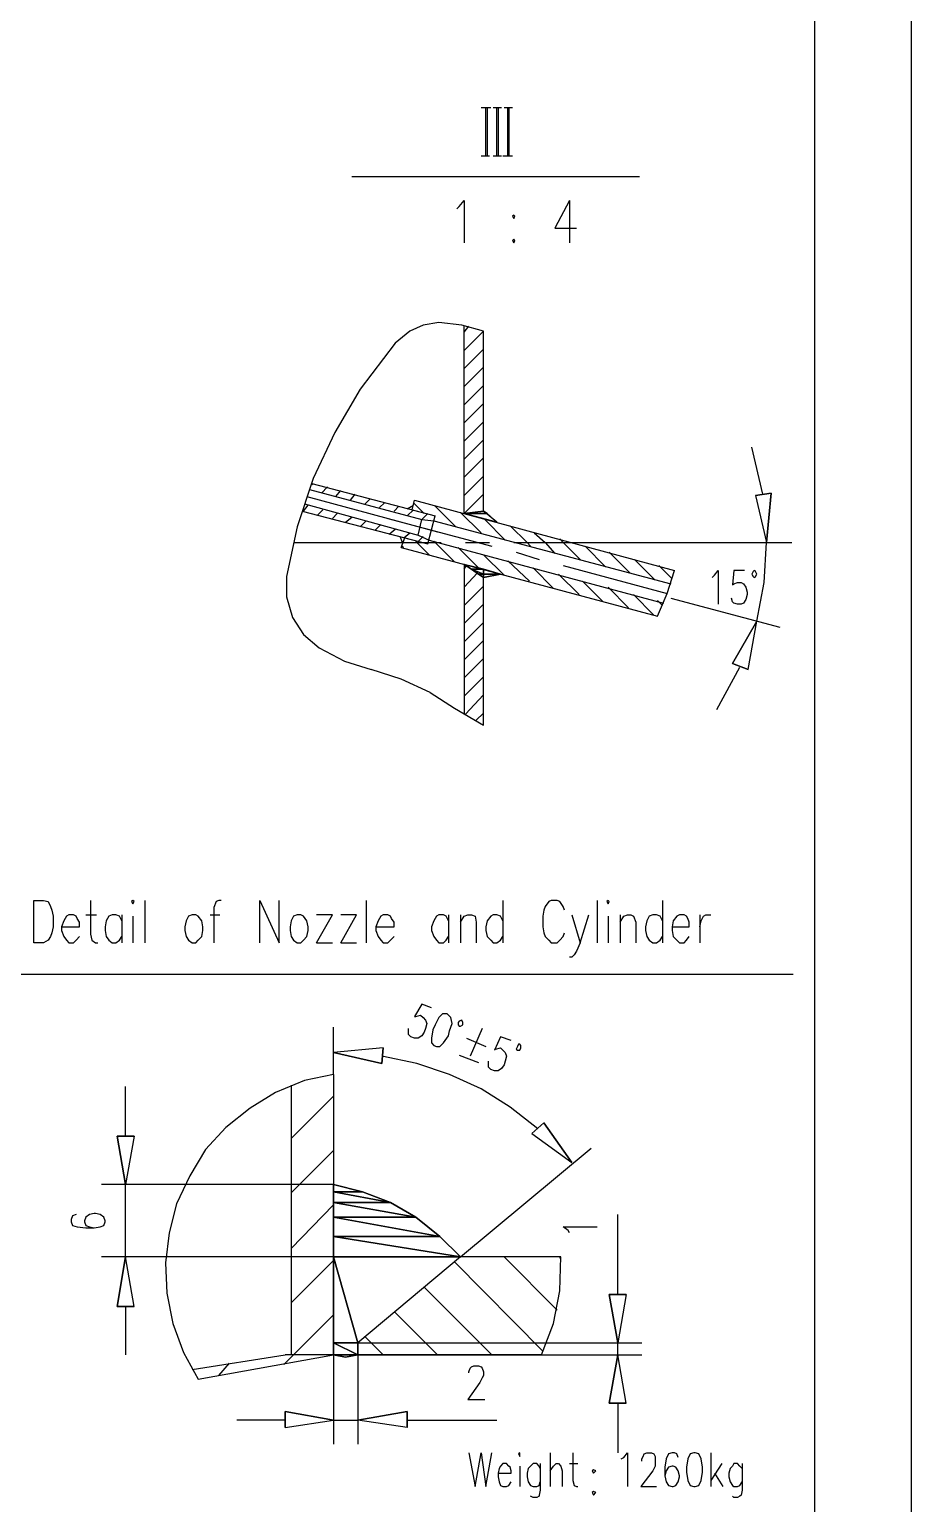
# Model space of a CAD drawing. Extents: x 13.06 to 16.25, y 9.33 to 13.85.
# Drawn here: x 15.764 to 16.25, y 11.42 to 12.233 of the extents above; entities that cross this region are included whole.
import ezdxf

# ---------------------------------------------------------------- set-up
doc = ezdxf.new("R2010")
doc.units = 0
doc.header["$MEASUREMENT"] = 0
doc.linetypes.add('AUSGEZOGEN', pattern=[0])
doc.layers.get('0').update_dxf_attribs({"linetype": 'AUSGEZOGEN'})

msp = doc.modelspace()

# ---------------------------------------------------------------- linework, layer by layer
for points in [[(13.056, 9.33067), (16.25, 9.33067), (16.25, 9.33067), (16.25, 13.85267), (16.25, 13.85267), (13.056, 13.85267), (13.056, 13.85267), (13.056, 9.33067), (13.056, 9.33067)], [(13.19, 9.384), (16.19667, 9.384), (16.19667, 9.384), (16.19667, 13.79933), (16.19667, 13.79933), (13.19, 13.79933), (13.19, 13.79933), (13.19, 9.384), (13.19, 9.384)], [(16.01267, 12.19), (16.018, 12.19)], [(16.01533, 12.16333), (16.01533, 12.19)], [(16.016, 12.19), (16.016, 12.16333)], [(16.01933, 12.19), (16.024, 12.19)], [(16.02133, 12.16333), (16.02133, 12.19)], [(16.022, 12.19), (16.022, 12.16333)], [(16.02533, 12.19), (16.03, 12.19)], [(16.02733, 12.16333), (16.02733, 12.19)], [(16.028, 12.19), (16.028, 12.16333)], [(16.01267, 12.16333), (16.01733, 12.16333)], [(16.01933, 12.16333), (16.024, 12.16333)], [(16.02467, 12.16333), (16.03, 12.16333)], [(15.94133, 12.152), (16.1, 12.152)], [(15.99933, 12.134), (16.00067, 12.13533), (16.00067, 12.13533), (16.00333, 12.13867), (16.00333, 12.13867), (16.00333, 12.11533)], [(16.06133, 12.13867), (16.05333, 12.12333), (16.05333, 12.12333), (16.06533, 12.12333)], [(16.06133, 12.13867), (16.06133, 12.11533)], [(16.03067, 12.13067), (16.03, 12.13), (16.03, 12.13), (16.03067, 12.12867), (16.03067, 12.12867), (16.03133, 12.13), (16.03133, 12.13), (16.03067, 12.13067), (16.03067, 12.13067)], [(16.03067, 12.11733), (16.03, 12.11667), (16.03, 12.11667), (16.03067, 12.11533), (16.03067, 12.11533), (16.03133, 12.11667), (16.03133, 12.11667), (16.03067, 12.11733), (16.03067, 12.11733)], [(16.014, 12.06667), (16.002, 12.07), (16.002, 12.07), (15.98933, 12.07133), (15.98933, 12.07133), (15.98067, 12.07), (15.98067, 12.07), (15.97333, 12.06667), (15.97333, 12.06667), (15.96533, 12.06), (15.96533, 12.06), (15.946, 12.03467), (15.946, 12.03467), (15.932, 12.01067), (15.932, 12.01067), (15.92, 11.98533), (15.92, 11.98533), (15.91133, 11.95867), (15.91133, 11.95867), (15.90533, 11.93133), (15.90533, 11.93133), (15.90533, 11.92), (15.90533, 11.92), (15.90867, 11.90867), (15.90867, 11.90867), (15.91467, 11.89933), (15.91467, 11.89933), (15.92333, 11.892), (15.92333, 11.892), (15.93733, 11.88467), (15.93733, 11.88467), (15.952, 11.88)], [(16.00333, 12.066), (16.006, 12.06933)], [(16.00333, 11.966), (16.00333, 12.06933)], [(16.00333, 12.056), (16.014, 12.06667)], [(16.014, 11.96733), (16.014, 12.06667)], [(16.00333, 12.046), (16.014, 12.05667)], [(16.00333, 12.036), (16.014, 12.04667)], [(16.00333, 12.026), (16.014, 12.03667)], [(16.00333, 12.016), (16.014, 12.02667)], [(16.00333, 12.006), (16.014, 12.01667)], [(16.00333, 11.996), (16.014, 12.00667)], [(16.168, 11.97667), (16.162, 12.00267)], [(16.00333, 11.986), (16.014, 11.99667)], [(16.00333, 11.976), (16.014, 11.98667)], [(15.918, 11.97933), (15.98, 11.96267)], [(15.91933, 11.982), (15.92, 11.98267)], [(15.91933, 11.98267), (15.98733, 11.96467)], [(15.92467, 11.97733), (15.928, 11.98067)], [(15.93267, 11.97533), (15.93533, 11.97867)], [(15.94067, 11.97333), (15.94333, 11.97667)], [(16.00333, 11.966), (16.014, 11.97667)], [(16.17267, 11.97733), (16.164, 11.976), (16.17267, 11.97733), (16.164, 11.976), (16.17, 11.95), (16.17267, 11.97733), (16.17, 11.95), (16.17267, 11.97733), (16.17267, 11.97733)], [(15.91467, 11.96733), (15.91733, 11.97067)], [(15.91533, 11.97133), (15.978, 11.954)], [(15.91667, 11.97533), (15.98867, 11.956)], [(15.92267, 11.96533), (15.92533, 11.968)], [(15.94867, 11.97133), (15.95133, 11.974)], [(15.95667, 11.96933), (15.95933, 11.972)], [(15.96467, 11.96733), (15.96733, 11.97)], [(15.972, 11.96867), (15.97533, 11.97067)], [(15.972, 11.96467), (15.97533, 11.968)], [(15.97467, 11.968), (15.976, 11.97333)], [(15.97467, 11.968), (15.98733, 11.96467)], [(15.98133, 11.966), (15.97533, 11.972)], [(15.976, 11.97333), (16.11933, 11.93467)], [(15.99867, 11.95867), (15.98733, 11.97)], [(15.914, 11.96733), (15.98333, 11.94933)], [(15.93067, 11.96333), (15.93333, 11.966)], [(15.938, 11.96133), (15.94133, 11.964)], [(15.946, 11.95867), (15.94933, 11.962)], [(15.954, 11.95667), (15.95733, 11.96)], [(15.96133, 11.96333), (16.01867, 11.948)], [(15.978, 11.954), (15.98, 11.96267)], [(15.98, 11.96267), (15.98333, 11.966)], [(15.98, 11.96267), (15.98667, 11.962)], [(15.98333, 11.94933), (15.98733, 11.96467)], [(15.98667, 11.962), (16.11733, 11.92733)], [(16.01267, 11.95533), (16.00133, 11.96667)], [(16.014, 11.96733), (16.00333, 11.966), (16.014, 11.96733), (16.00333, 11.966), (16.016, 11.966), (16.014, 11.96733), (16.016, 11.966), (16.014, 11.96733), (16.014, 11.96733)], [(16.02133, 11.96133), (16.014, 11.96733), (16.014, 11.96733), (16.00333, 11.966)], [(16.00333, 11.966), (16.016, 11.966), (16.00333, 11.966), (16.016, 11.966), (16.02133, 11.96133), (16.00333, 11.966), (16.02133, 11.96133), (16.00333, 11.966), (16.00333, 11.966)], [(16.026, 11.95133), (16.01467, 11.96267)], [(16.02867, 11.95933), (16.038, 11.95), (16.038, 11.95), (16.04, 11.948)], [(15.962, 11.95467), (15.96533, 11.95733)], [(15.96933, 11.95), (15.968, 11.95333)], [(15.96867, 11.94733), (15.97067, 11.95267)], [(15.97, 11.95267), (15.97333, 11.95533)], [(15.97067, 11.95267), (15.98333, 11.94933)], [(15.978, 11.954), (15.984, 11.95133)], [(15.978, 11.95067), (15.98067, 11.95333)], [(15.984, 11.95133), (16.11333, 11.91667)], [(16.042, 11.95533), (16.048, 11.95), (16.048, 11.95), (16.05333, 11.944)], [(16.056, 11.952), (16.058, 11.95), (16.058, 11.95), (16.06733, 11.94067)], [(15.90933, 11.95), (15.99067, 11.95)], [(15.96867, 11.94733), (16.11, 11.90933)], [(15.97, 11.94667), (15.96933, 11.948)], [(15.984, 11.94333), (15.97733, 11.95), (15.97733, 11.95), (15.97667, 11.95067)], [(15.998, 11.93933), (15.98733, 11.95), (15.98733, 11.95), (15.98667, 11.95067)], [(16.01133, 11.936), (16, 11.94733)], [(16.004, 11.95), (16.01733, 11.95)], [(16.02533, 11.932), (16.014, 11.94333)], [(16.03067, 11.95), (16.112, 11.95)], [(16.032, 11.94467), (16.04467, 11.94067)], [(16.038, 11.95), (16.184, 11.95)], [(16.08133, 11.93667), (16.07, 11.948)], [(16.09467, 11.93333), (16.08333, 11.94467)], [(16.16467, 11.90667), (16.16867, 11.928), (16.16867, 11.928), (16.17, 11.95)], [(16.00333, 11.938), (16.00733, 11.93533), (16.00333, 11.938), (16.00733, 11.93533), (16.014, 11.93533), (16.00333, 11.938), (16.014, 11.93533), (16.00333, 11.938), (16.00333, 11.938)], [(16.014, 11.93067), (16.00333, 11.938), (16.00333, 11.938), (16.00333, 11.85533)], [(16.00333, 11.93533), (16.00467, 11.93733)], [(16.00733, 11.93533), (16.01133, 11.93267), (16.00733, 11.93533), (16.01133, 11.93267), (16.014, 11.93267), (16.00733, 11.93533), (16.014, 11.93267), (16.00733, 11.93533), (16.00733, 11.93533)], [(16.00733, 11.93533), (16.014, 11.93533), (16.00733, 11.93533), (16.014, 11.93533), (16.014, 11.93267), (16.00733, 11.93533), (16.014, 11.93267), (16.00733, 11.93533), (16.00733, 11.93533)], [(16.014, 11.93533), (16.014, 11.93267), (16.014, 11.93533), (16.014, 11.93267), (16.02333, 11.93267), (16.014, 11.93533), (16.02333, 11.93267), (16.014, 11.93533), (16.014, 11.93533)], [(16.014, 11.84933), (16.014, 11.93533)], [(16.03933, 11.92867), (16.02733, 11.94)], [(16.05267, 11.92467), (16.04133, 11.936)], [(16.058, 11.93733), (16.11533, 11.922)], [(16.10867, 11.92933), (16.09733, 11.94067)], [(16.118, 11.93), (16.11067, 11.93733)], [(16.00333, 11.92533), (16.01067, 11.93333)], [(16.01133, 11.93267), (16.014, 11.93267), (16.01133, 11.93267), (16.014, 11.93267), (16.014, 11.93067), (16.01133, 11.93267), (16.014, 11.93067), (16.01133, 11.93267), (16.01133, 11.93267)], [(16.014, 11.93267), (16.02333, 11.93267), (16.014, 11.93267), (16.02333, 11.93267), (16.014, 11.93067), (16.014, 11.93267), (16.014, 11.93067), (16.014, 11.93267), (16.014, 11.93267)], [(16.014, 11.93067), (16.02333, 11.93267)], [(16.06667, 11.92133), (16.05533, 11.93267)], [(16.08, 11.91733), (16.06867, 11.92867)], [(16.11, 11.90933), (16.11533, 11.922), (16.11533, 11.922), (16.11933, 11.93467)], [(16.11, 11.90933), (16.11533, 11.922), (16.11533, 11.922), (16.11933, 11.93467)], [(16.14, 11.93067), (16.14133, 11.932), (16.14133, 11.932), (16.14333, 11.93467), (16.14333, 11.93467), (16.14333, 11.916)], [(16.158, 11.93467), (16.152, 11.93467), (16.152, 11.93467), (16.15133, 11.92667), (16.15133, 11.92667), (16.152, 11.92733), (16.152, 11.92733), (16.154, 11.928), (16.154, 11.928), (16.156, 11.928), (16.156, 11.928), (16.15733, 11.92733), (16.15733, 11.92733), (16.15867, 11.92533), (16.15867, 11.92533), (16.15933, 11.92267), (16.15933, 11.92267), (16.15933, 11.92133), (16.15933, 11.92133), (16.15867, 11.91867), (16.15867, 11.91867), (16.15733, 11.91667), (16.15733, 11.91667), (16.156, 11.916), (16.156, 11.916), (16.154, 11.916), (16.154, 11.916), (16.152, 11.91667), (16.152, 11.91667), (16.15133, 11.91733), (16.15133, 11.91733), (16.15067, 11.91933)], [(16.16467, 11.93267), (16.164, 11.934), (16.164, 11.934), (16.16333, 11.93467), (16.16333, 11.93467), (16.16267, 11.934), (16.16267, 11.934), (16.162, 11.93267), (16.162, 11.93267), (16.16267, 11.93133), (16.16267, 11.93133), (16.16333, 11.93067), (16.16333, 11.93067), (16.164, 11.93133), (16.164, 11.93133), (16.16467, 11.93267), (16.16467, 11.93267)], [(16.00333, 11.91533), (16.014, 11.926)], [(16.094, 11.914), (16.08267, 11.92533)], [(16.108, 11.91), (16.09667, 11.92133)], [(16.11733, 11.91933), (16.17733, 11.90333)], [(16.00333, 11.90533), (16.014, 11.916)], [(16.11267, 11.91533), (16.11, 11.918)], [(16.00333, 11.89533), (16.014, 11.906)], [(16.15133, 11.88333), (16.16, 11.88), (16.15133, 11.88333), (16.16, 11.88), (16.16467, 11.90667), (16.15133, 11.88333), (16.16467, 11.90667), (16.15133, 11.88333), (16.15133, 11.88333)], [(16.00333, 11.88533), (16.014, 11.896)], [(15.98467, 11.86733), (15.96867, 11.87467), (15.96867, 11.87467), (15.952, 11.88)], [(16.00333, 11.87533), (16.014, 11.886)], [(16.14267, 11.858), (16.15533, 11.88133)], [(16.00333, 11.86533), (16.014, 11.876)], [(15.98467, 11.86733), (15.998, 11.85867), (15.998, 11.85867), (16.014, 11.84933)], [(16.004, 11.85533), (16.014, 11.866)], [(16.01, 11.852), (16.014, 11.856)], [(15.766, 11.72933), (15.766, 11.75267), (15.766, 11.75267), (15.77133, 11.75267), (15.77133, 11.75267), (15.774, 11.752), (15.774, 11.752), (15.77533, 11.74933), (15.77533, 11.74933), (15.776, 11.74733), (15.776, 11.74733), (15.77667, 11.744), (15.77667, 11.744), (15.77667, 11.738), (15.77667, 11.738), (15.776, 11.73467), (15.776, 11.73467), (15.77533, 11.73267), (15.77533, 11.73267), (15.774, 11.73067), (15.774, 11.73067), (15.77133, 11.72933), (15.77133, 11.72933), (15.766, 11.72933), (15.766, 11.72933)], [(15.79733, 11.75267), (15.79733, 11.734), (15.79733, 11.734), (15.798, 11.73067), (15.798, 11.73067), (15.8, 11.72933), (15.8, 11.72933), (15.80133, 11.72933)], [(15.82, 11.752), (15.82067, 11.75067), (15.82067, 11.75067), (15.82133, 11.752), (15.82133, 11.752), (15.82067, 11.75267), (15.82067, 11.75267), (15.82, 11.752), (15.82, 11.752)], [(15.82733, 11.75267), (15.82733, 11.72933)], [(15.86933, 11.75267), (15.868, 11.75267), (15.868, 11.75267), (15.86667, 11.752), (15.86667, 11.752), (15.86533, 11.74867), (15.86533, 11.74867), (15.86533, 11.72933)], [(15.89067, 11.72933), (15.89067, 11.75267), (15.89067, 11.75267), (15.90133, 11.72933), (15.90133, 11.72933), (15.90133, 11.75267)], [(15.94933, 11.75267), (15.94933, 11.72933)], [(16.02467, 11.75267), (16.02467, 11.72933)], [(16.05867, 11.74733), (16.058, 11.74933), (16.058, 11.74933), (16.056, 11.752), (16.056, 11.752), (16.05467, 11.75267), (16.05467, 11.75267), (16.05133, 11.75267), (16.05133, 11.75267), (16.05, 11.752), (16.05, 11.752), (16.048, 11.74933), (16.048, 11.74933), (16.04733, 11.74733), (16.04733, 11.74733), (16.04667, 11.744), (16.04667, 11.744), (16.04667, 11.738), (16.04667, 11.738), (16.04733, 11.73467), (16.04733, 11.73467), (16.048, 11.73267), (16.048, 11.73267), (16.05, 11.73067), (16.05, 11.73067), (16.05133, 11.72933), (16.05133, 11.72933), (16.05467, 11.72933), (16.05467, 11.72933), (16.056, 11.73067), (16.056, 11.73067), (16.058, 11.73267), (16.058, 11.73267), (16.05867, 11.73467)], [(16.07667, 11.75267), (16.07667, 11.72933)], [(16.082, 11.752), (16.08267, 11.75067), (16.08267, 11.75067), (16.08333, 11.752), (16.08333, 11.752), (16.08267, 11.75267), (16.08267, 11.75267), (16.082, 11.752), (16.082, 11.752)], [(16.11267, 11.75267), (16.11267, 11.72933)], [(15.78133, 11.738), (15.79133, 11.738), (15.79133, 11.738), (15.79133, 11.74067), (15.79133, 11.74067), (15.79, 11.74267), (15.79, 11.74267), (15.78933, 11.744), (15.78933, 11.744), (15.788, 11.74467), (15.788, 11.74467), (15.78533, 11.74467), (15.78533, 11.74467), (15.784, 11.744), (15.784, 11.744), (15.78267, 11.74133), (15.78267, 11.74133), (15.78133, 11.738), (15.78133, 11.738), (15.78133, 11.736), (15.78133, 11.736), (15.78267, 11.73267), (15.78267, 11.73267), (15.784, 11.73067), (15.784, 11.73067), (15.78533, 11.72933), (15.78533, 11.72933), (15.788, 11.72933), (15.788, 11.72933), (15.78933, 11.73067), (15.78933, 11.73067), (15.79133, 11.73267)], [(15.79467, 11.74467), (15.80067, 11.74467)], [(15.81467, 11.74133), (15.81333, 11.744), (15.81333, 11.744), (15.81133, 11.74467), (15.81133, 11.74467), (15.80933, 11.74467), (15.80933, 11.74467), (15.80733, 11.744), (15.80733, 11.744), (15.806, 11.74133), (15.806, 11.74133), (15.80533, 11.738), (15.80533, 11.738), (15.80533, 11.736), (15.80533, 11.736), (15.806, 11.73267), (15.806, 11.73267), (15.80733, 11.73067), (15.80733, 11.73067), (15.80933, 11.72933), (15.80933, 11.72933), (15.81133, 11.72933), (15.81133, 11.72933), (15.81333, 11.73067), (15.81333, 11.73067), (15.81467, 11.73267)], [(15.81467, 11.74467), (15.81467, 11.72933)], [(15.82067, 11.744), (15.82067, 11.72933)], [(15.85333, 11.74467), (15.85133, 11.744), (15.85133, 11.744), (15.85, 11.74133), (15.85, 11.74133), (15.84933, 11.738), (15.84933, 11.738), (15.84933, 11.736), (15.84933, 11.736), (15.85, 11.73267), (15.85, 11.73267), (15.85133, 11.73067), (15.85133, 11.73067), (15.85333, 11.72933), (15.85333, 11.72933), (15.85533, 11.72933), (15.85533, 11.72933), (15.85667, 11.73067), (15.85667, 11.73067), (15.85867, 11.73267), (15.85867, 11.73267), (15.85933, 11.736), (15.85933, 11.736), (15.85933, 11.738), (15.85933, 11.738), (15.85867, 11.74133), (15.85867, 11.74133), (15.85667, 11.744), (15.85667, 11.744), (15.85533, 11.74467), (15.85533, 11.74467), (15.85333, 11.74467), (15.85333, 11.74467)], [(15.86333, 11.74467), (15.86867, 11.74467)], [(15.91133, 11.74467), (15.90933, 11.744), (15.90933, 11.744), (15.908, 11.74133), (15.908, 11.74133), (15.90733, 11.738), (15.90733, 11.738), (15.90733, 11.736), (15.90733, 11.736), (15.908, 11.73267), (15.908, 11.73267), (15.90933, 11.73067), (15.90933, 11.73067), (15.91133, 11.72933), (15.91133, 11.72933), (15.91333, 11.72933), (15.91333, 11.72933), (15.91467, 11.73067), (15.91467, 11.73067), (15.91667, 11.73267), (15.91667, 11.73267), (15.91733, 11.736), (15.91733, 11.736), (15.91733, 11.738), (15.91733, 11.738), (15.91667, 11.74133), (15.91667, 11.74133), (15.91467, 11.744), (15.91467, 11.744), (15.91333, 11.74467), (15.91333, 11.74467), (15.91133, 11.74467), (15.91133, 11.74467)], [(15.922, 11.72933), (15.93067, 11.74467), (15.93067, 11.74467), (15.922, 11.74467)], [(15.93533, 11.72933), (15.944, 11.74467), (15.944, 11.74467), (15.93533, 11.74467)], [(15.95467, 11.738), (15.96467, 11.738), (15.96467, 11.738), (15.96467, 11.74067), (15.96467, 11.74067), (15.96333, 11.74267), (15.96333, 11.74267), (15.96267, 11.744), (15.96267, 11.744), (15.96133, 11.74467), (15.96133, 11.74467), (15.95867, 11.74467), (15.95867, 11.74467), (15.95733, 11.744), (15.95733, 11.744), (15.956, 11.74133), (15.956, 11.74133), (15.95467, 11.738), (15.95467, 11.738), (15.95467, 11.736), (15.95467, 11.736), (15.956, 11.73267), (15.956, 11.73267), (15.95733, 11.73067), (15.95733, 11.73067), (15.95867, 11.72933), (15.95867, 11.72933), (15.96133, 11.72933), (15.96133, 11.72933), (15.96267, 11.73067), (15.96267, 11.73067), (15.96467, 11.73267)], [(15.99467, 11.74133), (15.99333, 11.744), (15.99333, 11.744), (15.992, 11.74467), (15.992, 11.74467), (15.98933, 11.74467), (15.98933, 11.74467), (15.988, 11.744), (15.988, 11.744), (15.98667, 11.74133), (15.98667, 11.74133), (15.98533, 11.738), (15.98533, 11.738), (15.98533, 11.736), (15.98533, 11.736), (15.98667, 11.73267), (15.98667, 11.73267), (15.988, 11.73067), (15.988, 11.73067), (15.98933, 11.72933), (15.98933, 11.72933), (15.992, 11.72933), (15.992, 11.72933), (15.99333, 11.73067), (15.99333, 11.73067), (15.99467, 11.73267)], [(15.99467, 11.74467), (15.99467, 11.72933)], [(16.00133, 11.74467), (16.00133, 11.72933)], [(16.00133, 11.74067), (16.00333, 11.744), (16.00333, 11.744), (16.00533, 11.74467), (16.00533, 11.74467), (16.00733, 11.74467), (16.00733, 11.74467), (16.00933, 11.744), (16.00933, 11.744), (16.01, 11.74067), (16.01, 11.74067), (16.01, 11.72933)], [(16.02467, 11.74133), (16.02333, 11.744), (16.02333, 11.744), (16.02133, 11.74467), (16.02133, 11.74467), (16.01933, 11.74467), (16.01933, 11.74467), (16.018, 11.744), (16.018, 11.744), (16.016, 11.74133), (16.016, 11.74133), (16.01533, 11.738), (16.01533, 11.738), (16.01533, 11.736), (16.01533, 11.736), (16.016, 11.73267), (16.016, 11.73267), (16.018, 11.73067), (16.018, 11.73067), (16.01933, 11.72933), (16.01933, 11.72933), (16.02133, 11.72933), (16.02133, 11.72933), (16.02333, 11.73067), (16.02333, 11.73067), (16.02467, 11.73267)], [(16.06267, 11.74467), (16.06733, 11.72933), (16.06733, 11.72933), (16.072, 11.74467)], [(16.08267, 11.744), (16.08267, 11.72933)], [(16.08933, 11.74467), (16.08933, 11.72933)], [(16.08933, 11.74067), (16.09133, 11.744), (16.09133, 11.744), (16.09333, 11.74467), (16.09333, 11.74467), (16.09533, 11.74467), (16.09533, 11.74467), (16.09667, 11.744), (16.09667, 11.744), (16.098, 11.74067), (16.098, 11.74067), (16.098, 11.72933)], [(16.11267, 11.74133), (16.11133, 11.744), (16.11133, 11.744), (16.10933, 11.74467), (16.10933, 11.74467), (16.10733, 11.74467), (16.10733, 11.74467), (16.10533, 11.744), (16.10533, 11.744), (16.104, 11.74133), (16.104, 11.74133), (16.10333, 11.738), (16.10333, 11.738), (16.10333, 11.736), (16.10333, 11.736), (16.104, 11.73267), (16.104, 11.73267), (16.10533, 11.73067), (16.10533, 11.73067), (16.10733, 11.72933), (16.10733, 11.72933), (16.10933, 11.72933), (16.10933, 11.72933), (16.11133, 11.73067), (16.11133, 11.73067), (16.11267, 11.73267)], [(16.118, 11.738), (16.12733, 11.738), (16.12733, 11.738), (16.12733, 11.74067), (16.12733, 11.74067), (16.12667, 11.74267), (16.12667, 11.74267), (16.126, 11.744), (16.126, 11.744), (16.12467, 11.74467), (16.12467, 11.74467), (16.122, 11.74467), (16.122, 11.74467), (16.12067, 11.744), (16.12067, 11.744), (16.11867, 11.74133), (16.11867, 11.74133), (16.118, 11.738), (16.118, 11.738), (16.118, 11.736), (16.118, 11.736), (16.11867, 11.73267), (16.11867, 11.73267), (16.12067, 11.73067), (16.12067, 11.73067), (16.122, 11.72933), (16.122, 11.72933), (16.12467, 11.72933), (16.12467, 11.72933), (16.126, 11.73067), (16.126, 11.73067), (16.12733, 11.73267)], [(16.13333, 11.74467), (16.13333, 11.72933)], [(16.13333, 11.738), (16.134, 11.74133), (16.134, 11.74133), (16.13533, 11.744), (16.13533, 11.744), (16.13667, 11.74467), (16.13667, 11.74467), (16.13933, 11.74467)], [(15.922, 11.72933), (15.93067, 11.72933)], [(15.93533, 11.72933), (15.944, 11.72933)], [(16.06733, 11.72933), (16.06533, 11.72467), (16.06533, 11.72467), (16.064, 11.72267), (16.064, 11.72267), (16.06267, 11.72133), (16.06267, 11.72133), (16.06133, 11.72133)], [(15.65533, 11.712), (16.18467, 11.712)], [(15.98533, 11.69333), (15.98, 11.69533), (15.98, 11.69533), (15.976, 11.68867), (15.976, 11.68867), (15.97667, 11.68867), (15.97667, 11.68867), (15.97933, 11.68933), (15.97933, 11.68933), (15.98067, 11.688), (15.98067, 11.688), (15.982, 11.68667), (15.982, 11.68667), (15.98267, 11.68467), (15.98267, 11.68467), (15.982, 11.682), (15.982, 11.682), (15.98133, 11.68), (15.98133, 11.68), (15.98, 11.678), (15.98, 11.678), (15.978, 11.67667), (15.978, 11.67667), (15.976, 11.67667), (15.976, 11.67667), (15.974, 11.67733), (15.974, 11.67733), (15.97267, 11.67867), (15.97267, 11.67867), (15.97267, 11.682)], [(15.994, 11.69), (15.99133, 11.69), (15.99133, 11.69), (15.98933, 11.688), (15.98933, 11.688), (15.98733, 11.684), (15.98733, 11.684), (15.986, 11.68133), (15.986, 11.68133), (15.98533, 11.67667), (15.98533, 11.67667), (15.98533, 11.674), (15.98533, 11.674), (15.98667, 11.67267), (15.98667, 11.67267), (15.988, 11.672), (15.988, 11.672), (15.99, 11.672), (15.99, 11.672), (15.992, 11.674), (15.992, 11.674), (15.99467, 11.678), (15.99467, 11.678), (15.99533, 11.68067), (15.99533, 11.68067), (15.99667, 11.68467), (15.99667, 11.68467), (15.996, 11.688), (15.996, 11.688), (15.99467, 11.68933), (15.99467, 11.68933), (15.994, 11.69), (15.994, 11.69)], [(16.00267, 11.684), (16.00267, 11.68533), (16.00267, 11.68533), (16.002, 11.68667), (16.002, 11.68667), (16.00067, 11.686), (16.00067, 11.686), (16, 11.68533), (16, 11.68533), (16, 11.684), (16, 11.684), (16.00067, 11.68333), (16.00067, 11.68333), (16.00133, 11.68333), (16.00133, 11.68333), (16.00267, 11.684), (16.00267, 11.684)], [(15.93133, 11.65667), (15.93133, 11.68267)], [(16.00467, 11.67667), (16.01533, 11.672)], [(16.01333, 11.682), (16.00667, 11.66667)], [(16.02933, 11.67533), (16.02333, 11.67733), (16.02333, 11.67733), (16.02, 11.67), (16.02, 11.67), (16.02067, 11.67067), (16.02067, 11.67067), (16.02333, 11.67133), (16.02333, 11.67133), (16.02467, 11.67), (16.02467, 11.67), (16.026, 11.66867), (16.026, 11.66867), (16.02667, 11.66667), (16.02667, 11.66667), (16.026, 11.664), (16.026, 11.664), (16.02533, 11.662), (16.02533, 11.662), (16.024, 11.66), (16.024, 11.66), (16.022, 11.65867), (16.022, 11.65867), (16.02, 11.65867), (16.02, 11.65867), (16.018, 11.65933), (16.018, 11.65933), (16.01667, 11.66067), (16.01667, 11.66067), (16.01667, 11.664)], [(15.958, 11.66267), (15.95867, 11.67133), (15.958, 11.66267), (15.95867, 11.67133), (15.93133, 11.66867), (15.958, 11.66267), (15.93133, 11.66867), (15.958, 11.66267), (15.958, 11.66267)], [(16.044, 11.62667), (16.02867, 11.63867), (16.02867, 11.63867), (16.01267, 11.64867), (16.01267, 11.64867), (15.99533, 11.65667), (15.99533, 11.65667), (15.97733, 11.66267), (15.97733, 11.66267), (15.958, 11.66667)], [(16.00067, 11.66733), (16.01133, 11.66333)], [(16.03467, 11.67133), (16.03467, 11.67267), (16.03467, 11.67267), (16.034, 11.67333), (16.034, 11.67333), (16.03333, 11.67333), (16.03333, 11.67333), (16.03267, 11.672), (16.03267, 11.672), (16.032, 11.67067), (16.032, 11.67067), (16.03267, 11.67), (16.03267, 11.67), (16.034, 11.67), (16.034, 11.67), (16.03467, 11.67133), (16.03467, 11.67133)], [(15.93133, 11.65667), (15.91533, 11.65333), (15.91533, 11.65333), (15.89933, 11.64667), (15.89933, 11.64667), (15.88533, 11.638), (15.88533, 11.638), (15.872, 11.62733), (15.872, 11.62733), (15.86067, 11.61533), (15.86067, 11.61533), (15.852, 11.60067), (15.852, 11.60067), (15.84467, 11.58533), (15.84467, 11.58533), (15.84067, 11.56933), (15.84067, 11.56933), (15.83867, 11.55267), (15.83867, 11.55267), (15.83933, 11.536), (15.83933, 11.536), (15.84267, 11.51933), (15.84267, 11.51933), (15.84867, 11.50333), (15.84867, 11.50333), (15.85667, 11.48867)], [(15.908, 11.65067), (15.908, 11.502)], [(15.93133, 11.65667), (15.93133, 11.502)], [(15.81667, 11.62267), (15.81667, 11.65)], [(15.908, 11.62133), (15.93133, 11.64467)], [(16.04733, 11.63), (16.04067, 11.624), (16.04733, 11.63), (16.04067, 11.624), (16.06267, 11.608), (16.04733, 11.63), (16.06267, 11.608), (16.04733, 11.63), (16.04733, 11.63)], [(15.812, 11.62267), (15.82133, 11.62267), (15.812, 11.62267), (15.82133, 11.62267), (15.81667, 11.596), (15.812, 11.62267), (15.81667, 11.596), (15.812, 11.62267), (15.812, 11.62267)], [(15.908, 11.59133), (15.93133, 11.61467)], [(16.00133, 11.556), (16.07333, 11.616)], [(15.93133, 11.596), (15.80333, 11.596)], [(15.81667, 11.556), (15.81667, 11.596)], [(15.93133, 11.596), (15.93133, 11.592), (15.93133, 11.596), (15.93133, 11.592), (15.94733, 11.592), (15.93133, 11.596), (15.94733, 11.592), (15.93133, 11.596), (15.93133, 11.596)], [(16.05667, 11.556), (16.00133, 11.556), (16.00133, 11.556), (15.99, 11.56733), (15.99, 11.56733), (15.97667, 11.578), (15.97667, 11.578), (15.96267, 11.586), (15.96267, 11.586), (15.94733, 11.592), (15.94733, 11.592), (15.93133, 11.596)], [(15.93133, 11.592), (15.93133, 11.586), (15.93133, 11.592), (15.93133, 11.586), (15.96267, 11.586), (15.93133, 11.592), (15.96267, 11.586), (15.93133, 11.592), (15.93133, 11.592)], [(15.93133, 11.592), (15.94733, 11.592), (15.93133, 11.592), (15.94733, 11.592), (15.96267, 11.586), (15.93133, 11.592), (15.96267, 11.586), (15.93133, 11.592), (15.93133, 11.592)], [(15.93133, 11.586), (15.93133, 11.578), (15.93133, 11.586), (15.93133, 11.578), (15.97667, 11.578), (15.93133, 11.586), (15.97667, 11.578), (15.93133, 11.586), (15.93133, 11.586)], [(15.93133, 11.586), (15.96267, 11.586), (15.93133, 11.586), (15.96267, 11.586), (15.97667, 11.578), (15.93133, 11.586), (15.97667, 11.578), (15.93133, 11.586), (15.93133, 11.586)], [(15.78933, 11.57933), (15.78733, 11.57867), (15.78733, 11.57867), (15.78667, 11.57667), (15.78667, 11.57667), (15.78667, 11.57533), (15.78667, 11.57533), (15.78733, 11.57333), (15.78733, 11.57333), (15.79, 11.57267), (15.79, 11.57267), (15.79467, 11.572), (15.79467, 11.572), (15.79933, 11.572), (15.79933, 11.572), (15.80267, 11.57267), (15.80267, 11.57267), (15.80467, 11.57333), (15.80467, 11.57333), (15.80533, 11.57533), (15.80533, 11.57533), (15.80533, 11.576), (15.80533, 11.576), (15.80467, 11.578), (15.80467, 11.578), (15.80267, 11.57933), (15.80267, 11.57933), (15.8, 11.58), (15.8, 11.58), (15.79933, 11.58), (15.79933, 11.58), (15.79667, 11.57933), (15.79667, 11.57933), (15.79467, 11.578), (15.79467, 11.578), (15.794, 11.576), (15.794, 11.576), (15.794, 11.57533), (15.794, 11.57533), (15.79467, 11.57333), (15.79467, 11.57333), (15.79667, 11.57267), (15.79667, 11.57267), (15.79933, 11.572)], [(15.908, 11.56067), (15.93133, 11.58467)], [(15.93133, 11.578), (15.93133, 11.56733), (15.93133, 11.578), (15.93133, 11.56733), (15.99, 11.56733), (15.93133, 11.578), (15.99, 11.56733), (15.93133, 11.578), (15.93133, 11.578)], [(15.93133, 11.578), (15.97667, 11.578), (15.93133, 11.578), (15.97667, 11.578), (15.99, 11.56733), (15.93133, 11.578), (15.99, 11.56733), (15.93133, 11.578), (15.93133, 11.578)], [(16.088, 11.53533), (16.088, 11.57933)], [(16.06133, 11.56933), (16.06067, 11.57067), (16.06067, 11.57067), (16.058, 11.57267), (16.058, 11.57267), (16.07667, 11.57267)], [(15.93133, 11.56733), (15.93133, 11.556), (15.93133, 11.56733), (15.93133, 11.556), (16.00133, 11.556), (15.93133, 11.56733), (16.00133, 11.556), (15.93133, 11.56733), (15.93133, 11.56733)], [(15.93133, 11.56733), (15.99, 11.56733), (15.93133, 11.56733), (15.99, 11.56733), (16.00133, 11.556), (15.93133, 11.56733), (16.00133, 11.556), (15.93133, 11.56733), (15.93133, 11.56733)], [(16.00133, 11.556), (15.80333, 11.556)], [(15.812, 11.52867), (15.82133, 11.52867), (15.812, 11.52867), (15.82133, 11.52867), (15.81667, 11.556), (15.812, 11.52867), (15.81667, 11.556), (15.812, 11.52867), (15.812, 11.52867)], [(15.908, 11.53067), (15.93133, 11.554)], [(15.93133, 11.556), (15.93133, 11.50867), (15.93133, 11.556), (15.93133, 11.50867), (15.94467, 11.50867), (15.93133, 11.556), (15.94467, 11.50867), (15.93133, 11.556), (15.93133, 11.556)], [(15.93133, 11.556), (16.00133, 11.556), (15.93133, 11.556), (16.00133, 11.556), (15.94467, 11.50867), (15.93133, 11.556), (15.94467, 11.50867), (15.93133, 11.556), (15.93133, 11.556)], [(16.00133, 11.556), (15.94467, 11.50867)], [(16.04667, 11.504), (15.998, 11.55333)], [(16.05467, 11.52667), (16.02533, 11.556)], [(16.046, 11.502), (16.05267, 11.51933), (16.05267, 11.51933), (16.056, 11.53733), (16.056, 11.53733), (16.05667, 11.556)], [(16.05667, 11.55467), (16.056, 11.556)], [(16.01867, 11.502), (15.98133, 11.53933)], [(15.81667, 11.52867), (15.81667, 11.502)], [(16.08333, 11.53533), (16.09267, 11.53533), (16.08333, 11.53533), (16.09267, 11.53533), (16.088, 11.50867), (16.08333, 11.53533), (16.088, 11.50867), (16.08333, 11.53533), (16.08333, 11.53533)], [(15.904, 11.49667), (15.90933, 11.502), (15.90933, 11.502), (15.93133, 11.524)], [(15.98867, 11.502), (15.96533, 11.52533)], [(15.93133, 11.50867), (15.93133, 11.45267)], [(15.93133, 11.50867), (15.93133, 11.502), (15.93133, 11.50867), (15.93133, 11.502), (15.94467, 11.502), (15.93133, 11.50867), (15.94467, 11.502), (15.93133, 11.50867), (15.93133, 11.50867)], [(15.93133, 11.50867), (15.94467, 11.50867), (15.93133, 11.50867), (15.94467, 11.50867), (15.94467, 11.502), (15.93133, 11.50867), (15.94467, 11.502), (15.93133, 11.50867), (15.93133, 11.50867)], [(15.94467, 11.50867), (15.94467, 11.45267)], [(15.94467, 11.50867), (16.10133, 11.50867)], [(16.046, 11.502), (15.94467, 11.502), (15.94467, 11.502), (15.94467, 11.50867)], [(15.95867, 11.502), (15.94867, 11.512)], [(16.088, 11.502), (16.088, 11.50867)], [(15.85333, 11.494), (15.90467, 11.502)], [(15.85667, 11.48867), (15.93133, 11.502)], [(15.868, 11.49067), (15.874, 11.49733)], [(15.93133, 11.502), (15.90467, 11.502)], [(15.93133, 11.502), (15.94467, 11.502), (15.93133, 11.502), (15.94467, 11.502), (15.938, 11.50067), (15.93133, 11.502), (15.938, 11.50067), (15.93133, 11.502), (15.93133, 11.502)], [(15.93133, 11.502), (15.938, 11.50067), (15.938, 11.50067), (15.94467, 11.502)], [(15.94467, 11.502), (16.10133, 11.502)], [(16.006, 11.492), (16.006, 11.49267), (16.006, 11.49267), (16.00667, 11.49467), (16.00667, 11.49467), (16.00733, 11.49533), (16.00733, 11.49533), (16.00867, 11.496), (16.00867, 11.496), (16.01133, 11.496), (16.01133, 11.496), (16.01267, 11.49533), (16.01267, 11.49533), (16.01333, 11.49467), (16.01333, 11.49467), (16.014, 11.49267), (16.014, 11.49267), (16.014, 11.49067), (16.014, 11.49067), (16.01333, 11.48933), (16.01333, 11.48933), (16.012, 11.48667), (16.012, 11.48667), (16.00533, 11.47733), (16.00533, 11.47733), (16.01467, 11.47733)], [(16.08333, 11.47533), (16.09267, 11.47533), (16.08333, 11.47533), (16.09267, 11.47533), (16.088, 11.502), (16.08333, 11.47533), (16.088, 11.502), (16.08333, 11.47533), (16.08333, 11.47533)], [(16.088, 11.47533), (16.088, 11.448)], [(15.90467, 11.466), (15.878, 11.466)], [(15.90467, 11.47067), (15.90467, 11.462), (15.90467, 11.47067), (15.90467, 11.462), (15.93133, 11.466), (15.90467, 11.47067), (15.93133, 11.466), (15.90467, 11.47067), (15.90467, 11.47067)], [(15.93133, 11.466), (15.94467, 11.466)], [(15.972, 11.47067), (15.972, 11.462), (15.972, 11.47067), (15.972, 11.462), (15.94467, 11.466), (15.972, 11.47067), (15.94467, 11.466), (15.972, 11.47067), (15.972, 11.47067)], [(15.972, 11.466), (16.02133, 11.466)], [(16.006, 11.448), (16.00933, 11.42933), (16.00933, 11.42933), (16.01267, 11.448), (16.01267, 11.448), (16.01533, 11.42933), (16.01533, 11.42933), (16.01867, 11.448)], [(16.03333, 11.44733), (16.034, 11.446), (16.034, 11.446), (16.034, 11.448), (16.034, 11.448), (16.03333, 11.44733), (16.03333, 11.44733)], [(16.05067, 11.448), (16.05067, 11.42933)], [(16.06333, 11.448), (16.06333, 11.43267), (16.06333, 11.43267), (16.064, 11.43), (16.064, 11.43), (16.06533, 11.42933), (16.06533, 11.42933), (16.066, 11.42933)], [(16.09, 11.44467), (16.09133, 11.44533), (16.09133, 11.44533), (16.09333, 11.448), (16.09333, 11.448), (16.09333, 11.42933)], [(16.10133, 11.44333), (16.10133, 11.44467), (16.10133, 11.44467), (16.102, 11.446), (16.102, 11.446), (16.10267, 11.44733), (16.10267, 11.44733), (16.104, 11.448), (16.104, 11.448), (16.10667, 11.448), (16.10667, 11.448), (16.108, 11.44733), (16.108, 11.44733), (16.10867, 11.446), (16.10867, 11.446), (16.10867, 11.44067), (16.10867, 11.44067), (16.10733, 11.438), (16.10733, 11.438), (16.10067, 11.42933), (16.10067, 11.42933), (16.10933, 11.42933)], [(16.12133, 11.44533), (16.12067, 11.44733), (16.12067, 11.44733), (16.11933, 11.448), (16.11933, 11.448), (16.118, 11.448), (16.118, 11.448), (16.116, 11.44733), (16.116, 11.44733), (16.11467, 11.44467), (16.11467, 11.44467), (16.114, 11.44), (16.114, 11.44), (16.114, 11.43533), (16.114, 11.43533), (16.11467, 11.432), (16.11467, 11.432), (16.116, 11.43), (16.116, 11.43), (16.118, 11.42933), (16.118, 11.42933), (16.11867, 11.42933), (16.11867, 11.42933), (16.12, 11.43), (16.12, 11.43), (16.12133, 11.432), (16.12133, 11.432), (16.122, 11.43467), (16.122, 11.43467), (16.122, 11.43533), (16.122, 11.43533), (16.12133, 11.438), (16.12133, 11.438), (16.12, 11.44), (16.12, 11.44), (16.11867, 11.44067), (16.11867, 11.44067), (16.118, 11.44067), (16.118, 11.44067), (16.116, 11.44), (16.116, 11.44), (16.11467, 11.438), (16.11467, 11.438), (16.114, 11.43533)], [(16.13, 11.448), (16.128, 11.44733), (16.128, 11.44733), (16.12667, 11.44467), (16.12667, 11.44467), (16.126, 11.44), (16.126, 11.44), (16.126, 11.43733), (16.126, 11.43733), (16.12667, 11.43267), (16.12667, 11.43267), (16.128, 11.43), (16.128, 11.43), (16.13, 11.42933), (16.13, 11.42933), (16.13067, 11.42933), (16.13067, 11.42933), (16.13267, 11.43), (16.13267, 11.43), (16.134, 11.43267), (16.134, 11.43267), (16.13467, 11.43733), (16.13467, 11.43733), (16.13467, 11.44), (16.13467, 11.44), (16.134, 11.44467), (16.134, 11.44467), (16.13267, 11.44733), (16.13267, 11.44733), (16.13067, 11.448), (16.13067, 11.448), (16.13, 11.448), (16.13, 11.448)], [(16.13933, 11.448), (16.13933, 11.42933)], [(16.022, 11.43667), (16.02933, 11.43667), (16.02933, 11.43667), (16.02933, 11.438), (16.02933, 11.438), (16.02867, 11.44), (16.02867, 11.44), (16.028, 11.44067), (16.028, 11.44067), (16.02667, 11.442), (16.02667, 11.442), (16.02467, 11.442), (16.02467, 11.442), (16.02333, 11.44067), (16.02333, 11.44067), (16.02267, 11.43933), (16.02267, 11.43933), (16.022, 11.43667), (16.022, 11.43667), (16.022, 11.43467), (16.022, 11.43467), (16.02267, 11.432), (16.02267, 11.432), (16.02333, 11.43), (16.02333, 11.43), (16.02467, 11.42933), (16.02467, 11.42933), (16.02667, 11.42933), (16.02667, 11.42933), (16.028, 11.43), (16.028, 11.43), (16.02933, 11.432)], [(16.034, 11.44067), (16.034, 11.42933)], [(16.04533, 11.43933), (16.04467, 11.44067), (16.04467, 11.44067), (16.04333, 11.442), (16.04333, 11.442), (16.04133, 11.442), (16.04133, 11.442), (16.04, 11.44067), (16.04, 11.44067), (16.03867, 11.43933), (16.03867, 11.43933), (16.038, 11.43667), (16.038, 11.43667), (16.038, 11.43467), (16.038, 11.43467), (16.03867, 11.432), (16.03867, 11.432), (16.04, 11.43), (16.04, 11.43), (16.04133, 11.42933), (16.04133, 11.42933), (16.04333, 11.42933), (16.04333, 11.42933), (16.04467, 11.43), (16.04467, 11.43), (16.04533, 11.432)], [(16.04533, 11.442), (16.04533, 11.42733), (16.04533, 11.42733), (16.04467, 11.42467), (16.04467, 11.42467), (16.04467, 11.424), (16.04467, 11.424), (16.04333, 11.42333), (16.04333, 11.42333), (16.04133, 11.42333), (16.04133, 11.42333), (16.04, 11.424)], [(16.05067, 11.438), (16.05267, 11.44067), (16.05267, 11.44067), (16.054, 11.442), (16.054, 11.442), (16.05533, 11.442), (16.05533, 11.442), (16.05667, 11.44067), (16.05667, 11.44067), (16.05733, 11.438), (16.05733, 11.438), (16.05733, 11.42933)], [(16.06133, 11.442), (16.066, 11.442)], [(16.14533, 11.442), (16.13933, 11.43267)], [(16.15667, 11.43933), (16.15533, 11.44067), (16.15533, 11.44067), (16.154, 11.442), (16.154, 11.442), (16.152, 11.442), (16.152, 11.442), (16.15133, 11.44067), (16.15133, 11.44067), (16.15, 11.43933), (16.15, 11.43933), (16.14933, 11.43667), (16.14933, 11.43667), (16.14933, 11.43467), (16.14933, 11.43467), (16.15, 11.432), (16.15, 11.432), (16.15133, 11.43), (16.15133, 11.43), (16.152, 11.42933), (16.152, 11.42933), (16.154, 11.42933), (16.154, 11.42933), (16.15533, 11.43), (16.15533, 11.43), (16.15667, 11.432)], [(16.15667, 11.442), (16.15667, 11.42733), (16.15667, 11.42733), (16.156, 11.42467), (16.156, 11.42467), (16.15533, 11.424), (16.15533, 11.424), (16.154, 11.42333), (16.154, 11.42333), (16.152, 11.42333), (16.152, 11.42333), (16.15133, 11.424)], [(16.07467, 11.43667), (16.076, 11.438), (16.076, 11.438), (16.07467, 11.43867), (16.07467, 11.43867), (16.074, 11.438), (16.074, 11.438), (16.07467, 11.43667), (16.07467, 11.43667)], [(16.14133, 11.43667), (16.146, 11.42933)], [(16.07467, 11.42467), (16.076, 11.426), (16.076, 11.426), (16.07467, 11.42667), (16.07467, 11.42667), (16.074, 11.426), (16.074, 11.426), (16.07467, 11.42467), (16.07467, 11.42467)]]:
    msp.add_lwpolyline(points)

doc.saveas('drawing.dxf')
